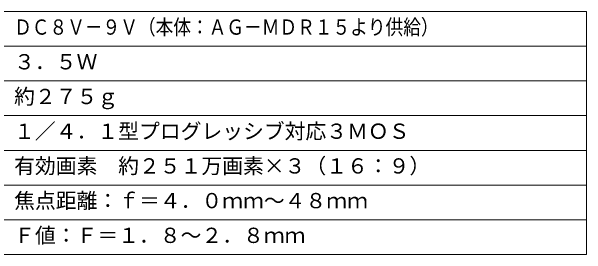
# Model space of a CAD drawing. Units: millimetres, scale not verified. Extents: x -63 to 62, y -57 to 57.
# Drawn here: x -20.4 to 62.5, y -56.5 to -21.5 of the extents above; entities that cross this region are included whole.
import ezdxf
from ezdxf.enums import TextEntityAlignment as Align

# ---------------------------------------------------------------- set-up
doc = ezdxf.new("R2010")
doc.units = ezdxf.units.MM
doc.header["$LTSCALE"] = 0.125
doc.layers.add('0-1_WAKU', color=1, linetype='Continuous', lineweight=18)
doc.layers.add('0-2_MOJI1', color=7, linetype='Continuous')
doc.styles.add('ＭＳ ゴシック', font='')
doc.styles.get('ＭＳ ゴシック').set_extended_font_data('MS Gothic')

msp = doc.modelspace()

# ---------------------------------------------------------------- linework, layer by layer
at = {"layer": '0-1_WAKU', "color": 4}
for p, q in [((62.4969, -21.5086), (-62.5031, -21.5086)), ((62.4969, -56.5086), (62.4969, -21.5086))]:
    msp.add_line(p, q, dxfattribs=at)
at = {"layer": '0-1_WAKU'}
for p, q in [((-62.5031, -26.5086), (62.4969, -26.5086)), ((-62.5031, -31.5086), (62.4969, -31.5086)), ((-62.5031, -36.5086), (62.4969, -36.5086)), ((-62.5031, -41.5086), (62.4969, -41.5086)), ((-62.5031, -46.5086), (62.4969, -46.5086)), ((-62.5031, -51.5086), (62.4969, -51.5086))]:
    msp.add_line(p, q, dxfattribs=at)
at = {"layer": '0-1_WAKU', "color": 4}
msp.add_lwpolyline([(-62.5031, -21.5086), (-62.5031, -56.5086), (62.4969, -56.5086)], dxfattribs=at)

# ---------------------------------------------------------------- texts
at = {"layer": '0-2_MOJI1', "style": 'ＭＳ ゴシック', "width": 0.85}
msp.add_text('ＤＣ８Ｖ－９Ｖ（本体：ＡＧ－ＭＤＲ１５より供給）', height=2.199, dxfattribs=at).set_placement((-20.0031, -25.5086), align=Align.BOTTOM_LEFT)
at = {"layer": '0-2_MOJI1', "style": 'ＭＳ ゴシック'}
for s, p in [('３．５Ｗ', (-20.0031, -30.5086)), ('約２７５ｇ', (-20.0031, -35.5086)), ('１／４．１型プログレッシブ対応３ＭＯＳ', (-20.0031, -40.5086)), ('有効画素\u3000約２５１万画素×３（１６：９）', (-20.0031, -45.5086)), ('焦点距離：ｆ＝４．０ｍｍ～４８ｍｍ', (-20.0031, -50.5086)), ('Ｆ値：Ｆ＝１．８～２．８ｍｍ', (-20.0031, -55.5086))]:
    msp.add_text(s, height=2.199, dxfattribs=at).set_placement(p, align=Align.BOTTOM_LEFT)

doc.saveas('drawing.dxf')
